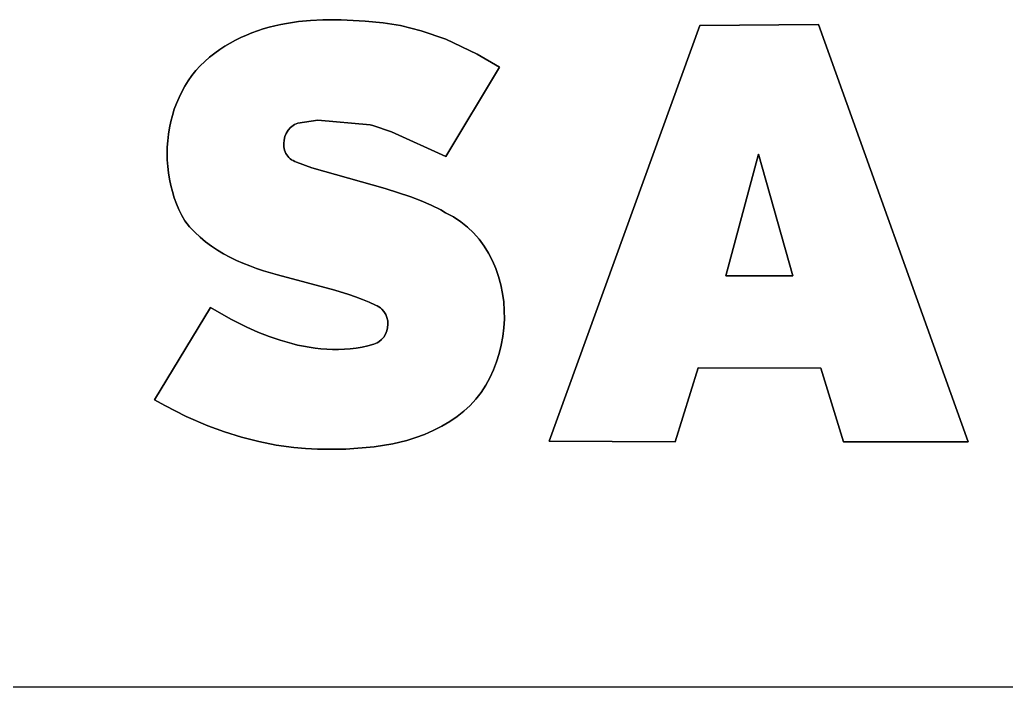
# Model space of a CAD drawing. Extents: x -357 to 364, y -246 to 254.
# Drawn here: x -113.3 to 28.3, y -246.4 to -150.6 of the extents above; entities that cross this region are included whole.
import ezdxf

# ---------------------------------------------------------------- set-up
doc = ezdxf.new("R2010")
doc.units = 0
doc.header["$MEASUREMENT"] = 0
doc.linetypes.add('CONTINUOUS_100', pattern=[0])
for name, color, linetype in [('COLOR_0260AAFF', 7, 'CONTINUOUS'), ('COLOR_BF9E56FF', 7, 'CONTINUOUS'), ('COLOR_DB053EFF', 7, 'CONTINUOUS'), ('COLOR_FFFFFFFF', 7, 'CONTINUOUS'), ('DAMIEL', 171, 'CONTINUOUS')]:
    doc.layers.add(name, color=color, linetype=linetype)

msp = doc.modelspace()

# ---------------------------------------------------------------- linework, layer by layer
at = {"layer": 'COLOR_0260AAFF', "linetype": 'CONTINUOUS_100'}
msp.add_line((363.728521, -246.445007), (-356.610462, -246.445007), dxfattribs=at)
at = {"layer": 'COLOR_BF9E56FF', "linetype": 'CONTINUOUS_100'}
msp.add_line((363.728521, -246.445007), (-356.610462, -246.445007), dxfattribs=at)
at = {"layer": 'COLOR_DB053EFF', "linetype": 'CONTINUOUS_100'}
for p, q in [((-77.510963, -151.702132), (-76.675758, -151.490783)), ((-77.510963, -151.702132), (-76.675758, -151.490783)), ((-76.675758, -151.490783), (-75.833177, -151.304706)), ((-76.675758, -151.490783), (-75.833177, -151.304706)), ((-75.833177, -151.304706), (-74.983985, -151.142925)), ((-75.833177, -151.304706), (-74.983985, -151.142925)), ((-74.983985, -151.142925), (-73.268836, -150.88835)), ((-74.983985, -151.142925), (-73.268836, -150.88835)), ((-73.268836, -150.88835), (-71.53644, -150.719254)), ((-73.268836, -150.88835), (-71.53644, -150.719254)), ((-71.53644, -150.719254), (-69.792928, -150.627837)), ((-71.53644, -150.719254), (-69.792928, -150.627837)), ((-69.792928, -150.627837), (-67.170227, -150.619287)), ((-69.792928, -150.627837), (-67.170227, -150.619287)), ((-67.170227, -150.619287), (-63.691596, -150.806934)), ((-67.170227, -150.619287), (-63.691596, -150.806934)), ((-63.691596, -150.806934), (-61.123172, -151.062818)), ((-63.691596, -150.806934), (-61.123172, -151.062818)), ((-61.123172, -151.062818), (-58.66349, -151.45103)), ((-61.123172, -151.062818), (-58.66349, -151.45103)), ((-58.66349, -151.45103), (-55.654498, -152.197338)), ((-58.66349, -151.45103), (-55.654498, -152.197338)), ((-37.288641, -211.098723), (-15.68764, -151.433936)), ((-37.288641, -211.098723), (-15.68764, -151.433936)), ((-15.68764, -151.433936), (1.356543, -151.30457)), ((-15.68764, -151.433936), (1.356543, -151.30457)), ((1.356543, -151.30457), (22.837752, -211.2212)), ((1.356543, -151.30457), (22.837752, -211.2212)), ((-81.54952, -153.172082), (-80.762692, -152.819747)), ((-81.54952, -153.172082), (-80.762692, -152.819747)), ((-80.762692, -152.819747), (-79.964655, -152.49756)), ((-80.762692, -152.819747), (-79.964655, -152.49756)), ((-79.964655, -152.49756), (-79.156178, -152.204545)), ((-79.964655, -152.49756), (-79.156178, -152.204545)), ((-79.156178, -152.204545), (-78.338025, -151.939727)), ((-79.156178, -152.204545), (-78.338025, -151.939727)), ((-78.338025, -151.939727), (-77.510963, -151.702132)), ((-78.338025, -151.939727), (-77.510963, -151.702132)), ((-55.654498, -152.197338), (-52.146578, -153.432486)), ((-55.654498, -152.197338), (-52.146578, -153.432486)), ((-83.835095, -154.41973), (-83.086488, -153.971099)), ((-83.835095, -154.41973), (-83.086488, -153.971099)), ((-83.086488, -153.971099), (-82.324374, -153.555541)), ((-83.086488, -153.971099), (-82.324374, -153.555541)), ((-82.324374, -153.555541), (-81.54952, -153.172082)), ((-82.324374, -153.555541), (-81.54952, -153.172082)), ((-52.146578, -153.432486), (-47.658201, -155.562574)), ((-52.146578, -153.432486), (-47.658201, -155.562574)), ((-86.031385, -155.990531), (-85.288726, -155.420117)), ((-86.031385, -155.990531), (-85.288726, -155.420117)), ((-85.288726, -155.420117), (-84.56943, -154.902411)), ((-85.288726, -155.420117), (-84.56943, -154.902411)), ((-84.56943, -154.902411), (-83.835095, -154.41973)), ((-84.56943, -154.902411), (-83.835095, -154.41973)), ((-47.658201, -155.562574), (-44.444826, -157.449111)), ((-47.658201, -155.562574), (-44.444826, -157.449111)), ((-87.387759, -157.247403), (-86.731041, -156.6004)), ((-87.387759, -157.247403), (-86.731041, -156.6004)), ((-86.731041, -156.6004), (-86.031385, -155.990531)), ((-86.731041, -156.6004), (-86.031385, -155.990531)), ((-88.572641, -158.643523), (-88.001604, -157.929218)), ((-88.572641, -158.643523), (-88.001604, -157.929218)), ((-88.001604, -157.929218), (-87.387759, -157.247403)), ((-88.001604, -157.929218), (-87.387759, -157.247403)), ((-44.444826, -157.449111), (-52.146952, -170.236206)), ((-44.444826, -157.449111), (-52.146952, -170.236206)), ((-89.586555, -160.160318), (-89.100936, -159.387997)), ((-89.586555, -160.160318), (-89.100936, -159.387997)), ((-89.100936, -159.387997), (-88.572641, -158.643523)), ((-89.100936, -159.387997), (-88.572641, -158.643523)), ((-90.430022, -161.779215), (-90.029561, -160.958164)), ((-90.430022, -161.779215), (-90.029561, -160.958164)), ((-90.029561, -160.958164), (-89.586555, -160.160318)), ((-90.029561, -160.958164), (-89.586555, -160.160318)), ((-91.103566, -163.481642), (-90.788002, -162.621148)), ((-91.103566, -163.481642), (-90.788002, -162.621148)), ((-90.788002, -162.621148), (-90.430022, -161.779215)), ((-90.788002, -162.621148), (-90.430022, -161.779215)), ((-91.37678, -164.358375), (-91.103566, -163.481642)), ((-91.37678, -164.358375), (-91.103566, -163.481642)), ((-91.796419, -166.151272), (-91.607709, -165.249025)), ((-91.796419, -166.151272), (-91.607709, -165.249025)), ((-91.607709, -165.249025), (-91.37678, -164.358375)), ((-91.607709, -165.249025), (-91.37678, -164.358375)), ((-73.619398, -165.545064), (-73.850505, -165.658186)), ((-73.619398, -165.545064), (-73.850505, -165.658186)), ((-73.373638, -165.45391), (-73.619398, -165.545064)), ((-73.373638, -165.45391), (-73.619398, -165.545064)), ((-70.528281, -165.037276), (-73.373638, -165.45391)), ((-70.528281, -165.037276), (-73.373638, -165.45391)), ((-62.99955, -165.692143), (-70.528281, -165.037276)), ((-62.99955, -165.692143), (-70.528281, -165.037276)), ((-92.047442, -167.981267), (-91.942975, -167.062793)), ((-92.047442, -167.981267), (-91.942975, -167.062793)), ((-91.942975, -167.062793), (-91.796419, -166.151272)), ((-91.942975, -167.062793), (-91.796419, -166.151272)), ((-75.034964, -166.927903), (-75.225881, -167.395261)), ((-75.034964, -166.927903), (-75.225881, -167.395261)), ((-74.776663, -166.496133), (-75.034964, -166.927903)), ((-74.776663, -166.496133), (-75.034964, -166.927903)), ((-74.453173, -166.113023), (-74.776663, -166.496133)), ((-74.453173, -166.113023), (-74.776663, -166.496133)), ((-74.066687, -165.791642), (-74.453173, -166.113023)), ((-74.066687, -165.791642), (-74.453173, -166.113023)), ((-73.850505, -165.658186), (-74.066687, -165.791642)), ((-73.850505, -165.658186), (-74.066687, -165.791642)), ((-62.600492, -165.786731), (-62.99955, -165.692143)), ((-62.600492, -165.786731), (-62.99955, -165.692143)), ((-59.917188, -166.720295), (-62.600492, -165.786731)), ((-59.917188, -166.720295), (-62.600492, -165.786731)), ((-52.146952, -170.236206), (-59.917188, -166.720295)), ((-52.146952, -170.236206), (-59.917188, -166.720295)), ((-92.109886, -168.904372), (-92.047442, -167.981267)), ((-92.109886, -168.904372), (-92.047442, -167.981267)), ((-75.347222, -167.885136), (-75.396792, -168.384457)), ((-75.347222, -167.885136), (-75.396792, -168.384457)), ((-75.396792, -168.384457), (-75.372398, -168.880151)), ((-75.396792, -168.384457), (-75.372398, -168.880151)), ((-75.225881, -167.395261), (-75.347222, -167.885136)), ((-75.225881, -167.395261), (-75.347222, -167.885136)), ((-92.130371, -169.829787), (-92.109886, -168.904372)), ((-92.130371, -169.829787), (-92.109886, -168.904372)), ((-92.108964, -170.75519), (-92.130371, -169.829787)), ((-92.108964, -170.75519), (-92.130371, -169.829787)), ((-75.372398, -168.880151), (-75.271846, -169.35915)), ((-75.372398, -168.880151), (-75.271846, -169.35915)), ((-75.271846, -169.35915), (-75.092943, -169.80838)), ((-75.271846, -169.35915), (-75.092943, -169.80838)), ((-75.092943, -169.80838), (-74.973425, -170.017747)), ((-75.092943, -169.80838), (-74.973425, -170.017747)), ((-92.045729, -171.678259), (-92.108964, -170.75519)), ((-92.045729, -171.678259), (-92.108964, -170.75519)), ((-74.973425, -170.017747), (-74.833495, -170.214771)), ((-74.973425, -170.017747), (-74.833495, -170.214771)), ((-74.833495, -170.214771), (-74.672882, -170.397817)), ((-74.833495, -170.214771), (-74.672882, -170.397817)), ((-74.672882, -170.397817), (-74.491309, -170.565251)), ((-74.672882, -170.397817), (-74.491309, -170.565251)), ((-74.491309, -170.565251), (-74.288504, -170.71544)), ((-74.491309, -170.565251), (-74.288504, -170.71544)), ((-74.288504, -170.71544), (-74.064191, -170.84675)), ((-74.288504, -170.71544), (-74.064191, -170.84675)), ((-74.064191, -170.84675), (-73.818097, -170.957547)), ((-74.064191, -170.84675), (-73.818097, -170.957547)), ((-73.818097, -170.957547), (-73.549948, -171.046196)), ((-73.818097, -170.957547), (-73.549948, -171.046196)), ((-73.549948, -171.046196), (-71.36956, -171.879707)), ((-73.549948, -171.046196), (-71.36956, -171.879707)), ((-7.242428, -169.940098), (-11.971895, -187.382847)), ((-7.242428, -169.940098), (-11.971895, -187.382847)), ((-2.332434, -187.369191), (-7.242428, -169.940098)), ((-2.332434, -187.369191), (-7.242428, -169.940098)), ((-91.940732, -172.596673), (-92.045729, -171.678259)), ((-91.940732, -172.596673), (-92.045729, -171.678259)), ((-91.794039, -173.50811), (-91.940732, -172.596673)), ((-91.794039, -173.50811), (-91.940732, -172.596673)), ((-71.36956, -171.879707), (-60.853983, -174.857771)), ((-71.36956, -171.879707), (-60.853983, -174.857771)), ((-91.605714, -174.410249), (-91.794039, -173.50811)), ((-91.605714, -174.410249), (-91.794039, -173.50811)), ((-91.375823, -175.300768), (-91.605714, -174.410249)), ((-91.375823, -175.300768), (-91.605714, -174.410249)), ((-91.104432, -176.177346), (-91.375823, -175.300768)), ((-91.104432, -176.177346), (-91.375823, -175.300768)), ((-60.853983, -174.857771), (-57.140997, -176.04267)), ((-60.853983, -174.857771), (-57.140997, -176.04267)), ((-90.791605, -177.03766), (-91.104432, -176.177346)), ((-90.791605, -177.03766), (-91.104432, -176.177346)), ((-57.140997, -176.04267), (-55.687182, -176.602758)), ((-57.140997, -176.04267), (-55.687182, -176.602758)), ((-55.687182, -176.602758), (-54.257445, -177.228778)), ((-55.687182, -176.602758), (-54.257445, -177.228778)), ((-90.437408, -177.87939), (-90.791605, -177.03766)), ((-90.437408, -177.87939), (-90.791605, -177.03766)), ((-90.041906, -178.700213), (-90.437408, -177.87939)), ((-90.041906, -178.700213), (-90.437408, -177.87939)), ((-54.257445, -177.228778), (-52.855888, -177.931874)), ((-54.257445, -177.228778), (-52.855888, -177.931874)), ((-52.855888, -177.931874), (-52.166956, -178.315807)), ((-52.855888, -177.931874), (-52.166956, -178.315807)), ((-52.166956, -178.315807), (-51.039683, -178.920935)), ((-52.166956, -178.315807), (-51.039683, -178.920935)), ((-89.605166, -179.497808), (-90.041906, -178.700213)), ((-89.605166, -179.497808), (-90.041906, -178.700213)), ((-88.907805, -180.344069), (-89.605166, -179.497808)), ((-88.907805, -180.344069), (-89.605166, -179.497808)), ((-51.039683, -178.920935), (-49.99478, -179.612097)), ((-51.039683, -178.920935), (-49.99478, -179.612097)), ((-49.99478, -179.612097), (-49.031872, -180.38313)), ((-49.99478, -179.612097), (-49.031872, -180.38313)), ((-88.174406, -181.128218), (-88.907805, -180.344069)), ((-88.174406, -181.128218), (-88.907805, -180.344069)), ((-87.407014, -181.853749), (-88.174406, -181.128218)), ((-87.407014, -181.853749), (-88.174406, -181.128218)), ((-49.031872, -180.38313), (-48.150582, -181.22787)), ((-49.031872, -180.38313), (-48.150582, -181.22787)), ((-86.607676, -182.524156), (-87.407014, -181.853749)), ((-86.607676, -182.524156), (-87.407014, -181.853749)), ((-85.778441, -183.142931), (-86.607676, -182.524156)), ((-85.778441, -183.142931), (-86.607676, -182.524156)), ((-48.150582, -181.22787), (-47.350536, -182.140153)), ((-48.150582, -181.22787), (-47.350536, -182.140153)), ((-47.350536, -182.140153), (-46.631358, -183.113816)), ((-47.350536, -182.140153), (-46.631358, -183.113816)), ((-84.921356, -183.713569), (-85.778441, -183.142931)), ((-84.921356, -183.713569), (-85.778441, -183.142931)), ((-84.038468, -184.239564), (-84.921356, -183.713569)), ((-84.038468, -184.239564), (-84.921356, -183.713569)), ((-46.631358, -183.113816), (-45.992673, -184.142695)), ((-46.631358, -183.113816), (-45.992673, -184.142695)), ((-83.131825, -184.724407), (-84.038468, -184.239564)), ((-83.131825, -184.724407), (-84.038468, -184.239564)), ((-82.203473, -185.171594), (-83.131825, -184.724407)), ((-82.203473, -185.171594), (-83.131825, -184.724407)), ((-81.255461, -185.584618), (-82.203473, -185.171594)), ((-81.255461, -185.584618), (-82.203473, -185.171594)), ((-45.992673, -184.142695), (-45.434105, -185.220626)), ((-45.992673, -184.142695), (-45.434105, -185.220626)), ((-45.434105, -185.220626), (-44.955278, -186.341446)), ((-45.434105, -185.220626), (-44.955278, -186.341446)), ((-80.289835, -185.966972), (-81.255461, -185.584618)), ((-80.289835, -185.966972), (-81.255461, -185.584618)), ((-79.308644, -186.32215), (-80.289835, -185.966972)), ((-79.308644, -186.32215), (-80.289835, -185.966972)), ((-78.313934, -186.653646), (-79.308644, -186.32215)), ((-78.313934, -186.653646), (-79.308644, -186.32215)), ((-76.292148, -187.259564), (-78.313934, -186.653646)), ((-76.292148, -187.259564), (-78.313934, -186.653646)), ((-44.955278, -186.341446), (-44.555818, -187.49899)), ((-44.955278, -186.341446), (-44.555818, -187.49899)), ((-68.073741, -189.434649), (-76.292148, -187.259564)), ((-68.073741, -189.434649), (-76.292148, -187.259564)), ((-44.555818, -187.49899), (-44.235348, -188.687095)), ((-44.555818, -187.49899), (-44.235348, -188.687095)), ((-11.971895, -187.382847), (-2.332434, -187.369191)), ((-11.971895, -187.382847), (-2.332434, -187.369191)), ((-66.068219, -190.056016), (-68.073741, -189.434649)), ((-66.068219, -190.056016), (-68.073741, -189.434649)), ((-44.235348, -188.687095), (-43.993495, -189.899598)), ((-44.235348, -188.687095), (-43.993495, -189.899598)), ((-65.084081, -190.397553), (-66.068219, -190.056016)), ((-65.084081, -190.397553), (-66.068219, -190.056016)), ((-64.115087, -190.764318), (-65.084081, -190.397553)), ((-64.115087, -190.764318), (-65.084081, -190.397553)), ((-63.163287, -191.159804), (-64.115087, -190.764318)), ((-63.163287, -191.159804), (-64.115087, -190.764318)), ((-43.993495, -189.899598), (-43.82988, -191.130335)), ((-43.993495, -189.899598), (-43.82988, -191.130335)), ((-43.82988, -191.130335), (-43.744131, -192.37314)), ((-43.82988, -191.130335), (-43.744131, -192.37314)), ((-93.924901, -205.172016), (-85.922948, -191.911123)), ((-93.924901, -205.172016), (-85.922948, -191.911123)), ((-85.922948, -191.911123), (-82.986843, -193.58982)), ((-85.922948, -191.911123), (-82.986843, -193.58982)), ((-62.230725, -191.587504), (-63.163287, -191.159804)), ((-62.230725, -191.587504), (-63.163287, -191.159804)), ((-61.978924, -191.700184), (-62.230725, -191.587504)), ((-61.978924, -191.700184), (-62.230725, -191.587504)), ((-61.74682, -191.831484), (-61.978924, -191.700184)), ((-61.74682, -191.831484), (-61.978924, -191.700184)), ((-61.534288, -191.979979), (-61.74682, -191.831484)), ((-61.534288, -191.979979), (-61.74682, -191.831484)), ((-61.341205, -192.144242), (-61.534288, -191.979979)), ((-61.341205, -192.144242), (-61.534288, -191.979979)), ((-61.012886, -192.514374), (-61.341205, -192.144242)), ((-61.012886, -192.514374), (-61.341205, -192.144242)), ((-60.760868, -192.930473), (-61.012886, -192.514374)), ((-60.760868, -192.930473), (-61.012886, -192.514374)), ((-43.744131, -192.37314), (-43.73587, -193.621853)), ((-43.744131, -192.37314), (-43.73587, -193.621853)), ((-82.986843, -193.58982), (-80.687018, -194.744593)), ((-82.986843, -193.58982), (-80.687018, -194.744593)), ((-60.584156, -193.381136), (-60.760868, -192.930473)), ((-60.584156, -193.381136), (-60.760868, -192.930473)), ((-60.481755, -193.854958), (-60.584156, -193.381136)), ((-60.481755, -193.854958), (-60.584156, -193.381136)), ((-60.45267, -194.340535), (-60.481755, -193.854958)), ((-60.45267, -194.340535), (-60.481755, -193.854958)), ((-43.73587, -193.621853), (-43.804723, -194.870307)), ((-43.73587, -193.621853), (-43.804723, -194.870307)), ((-80.687018, -194.744593), (-79.11408, -195.44631)), ((-80.687018, -194.744593), (-79.11408, -195.44631)), ((-60.795362, -195.753745), (-60.610469, -195.301333)), ((-60.795362, -195.753745), (-60.610469, -195.301333)), ((-60.610469, -195.301333), (-60.495906, -194.826462)), ((-60.610469, -195.301333), (-60.495906, -194.826462)), ((-60.495906, -194.826462), (-60.45267, -194.340535)), ((-60.495906, -194.826462), (-60.45267, -194.340535)), ((-43.804723, -194.870307), (-43.950314, -196.112341)), ((-43.804723, -194.870307), (-43.950314, -196.112341)), ((-79.11408, -195.44631), (-77.513612, -196.082017)), ((-79.11408, -195.44631), (-77.513612, -196.082017)), ((-77.513612, -196.082017), (-75.889252, -196.641852)), ((-77.513612, -196.082017), (-75.889252, -196.641852)), ((-75.889252, -196.641852), (-74.244641, -197.115957)), ((-75.889252, -196.641852), (-74.244641, -197.115957)), ((-61.76208, -196.862178), (-61.372163, -196.545572)), ((-61.76208, -196.862178), (-61.372163, -196.545572)), ((-61.372163, -196.545572), (-61.049592, -196.172293)), ((-61.372163, -196.545572), (-61.049592, -196.172293)), ((-61.049592, -196.172293), (-60.795362, -195.753745)), ((-61.049592, -196.172293), (-60.795362, -195.753745)), ((-43.950314, -196.112341), (-44.172268, -197.34179)), ((-43.950314, -196.112341), (-44.172268, -197.34179)), ((-74.244641, -197.115957), (-73.415878, -197.317778)), ((-74.244641, -197.115957), (-73.415878, -197.317778)), ((-73.415878, -197.317778), (-72.583418, -197.494468)), ((-73.415878, -197.317778), (-72.583418, -197.494468)), ((-72.583418, -197.494468), (-71.747714, -197.644795)), ((-72.583418, -197.494468), (-71.747714, -197.644795)), ((-71.747714, -197.644795), (-70.909222, -197.767526)), ((-71.747714, -197.644795), (-70.909222, -197.767526)), ((-70.909222, -197.767526), (-70.068398, -197.861428)), ((-70.909222, -197.767526), (-70.068398, -197.861428)), ((-70.068398, -197.861428), (-69.225695, -197.925269)), ((-70.068398, -197.861428), (-69.225695, -197.925269)), ((-69.225695, -197.925269), (-68.381569, -197.957816)), ((-69.225695, -197.925269), (-68.381569, -197.957816)), ((-68.381569, -197.957816), (-67.536474, -197.957836)), ((-68.381569, -197.957816), (-67.536474, -197.957836)), ((-67.536474, -197.957836), (-66.690867, -197.924097)), ((-67.536474, -197.957836), (-66.690867, -197.924097)), ((-66.690867, -197.924097), (-65.845201, -197.855367)), ((-66.690867, -197.924097), (-65.845201, -197.855367)), ((-65.845201, -197.855367), (-64.999932, -197.750412)), ((-65.845201, -197.855367), (-64.999932, -197.750412)), ((-64.999932, -197.750412), (-64.155515, -197.608)), ((-64.999932, -197.750412), (-64.155515, -197.608)), ((-64.155515, -197.608), (-63.312404, -197.426899)), ((-64.155515, -197.608), (-63.312404, -197.426899)), ((-63.312404, -197.426899), (-62.471054, -197.205875)), ((-63.312404, -197.426899), (-62.471054, -197.205875)), ((-62.471054, -197.205875), (-62.218349, -197.110705)), ((-62.471054, -197.205875), (-62.218349, -197.110705)), ((-62.218349, -197.110705), (-61.981982, -196.995664)), ((-62.218349, -197.110705), (-61.981982, -196.995664)), ((-61.981982, -196.995664), (-61.76208, -196.862178)), ((-61.981982, -196.995664), (-61.76208, -196.862178)), ((-44.172268, -197.34179), (-44.47021, -198.552489)), ((-44.172268, -197.34179), (-44.47021, -198.552489)), ((-44.47021, -198.552489), (-44.843763, -199.738277)), ((-44.47021, -198.552489), (-44.843763, -199.738277)), ((-45.292552, -200.892988), (-45.816202, -202.010459)), ((-45.292552, -200.892988), (-45.816202, -202.010459)), ((-44.843763, -199.738277), (-45.292552, -200.892988)), ((-44.843763, -199.738277), (-45.292552, -200.892988)), ((-15.90017, -200.593613), (-19.216465, -211.205771)), ((-15.90017, -200.593613), (-19.216465, -211.205771)), ((1.680494, -200.65695), (-15.90017, -200.593613)), ((1.680494, -200.65695), (-15.90017, -200.593613)), ((4.955268, -211.194713), (1.680494, -200.65695)), ((4.955268, -211.194713), (1.680494, -200.65695)), ((-45.816202, -202.010459), (-46.414338, -203.084527)), ((-45.816202, -202.010459), (-46.414338, -203.084527)), ((-46.414338, -203.084527), (-47.086585, -204.109028)), ((-46.414338, -203.084527), (-47.086585, -204.109028)), ((-92.446952, -206.011911), (-93.924901, -205.172016)), ((-92.446952, -206.011911), (-93.924901, -205.172016)), ((-47.832565, -205.077797), (-48.651905, -205.984672)), ((-47.832565, -205.077797), (-48.651905, -205.984672)), ((-47.086585, -204.109028), (-47.832565, -205.077797)), ((-47.086585, -204.109028), (-47.832565, -205.077797)), ((-89.415904, -207.557912), (-92.446952, -206.011911)), ((-89.415904, -207.557912), (-92.446952, -206.011911)), ((-48.651905, -205.984672), (-49.544228, -206.823488)), ((-48.651905, -205.984672), (-49.544228, -206.823488)), ((-86.294031, -208.912554), (-89.415904, -207.557912)), ((-86.294031, -208.912554), (-89.415904, -207.557912)), ((-50.50916, -207.588083), (-51.546324, -208.272291)), ((-50.50916, -207.588083), (-51.546324, -208.272291)), ((-49.544228, -206.823488), (-50.50916, -207.588083)), ((-49.544228, -206.823488), (-50.50916, -207.588083)), ((-83.899789, -209.793593), (-86.294031, -208.912554)), ((-83.899789, -209.793593), (-86.294031, -208.912554)), ((-52.725999, -208.974553), (-53.939296, -209.594459)), ((-52.725999, -208.974553), (-53.939296, -209.594459)), ((-51.546324, -208.272291), (-52.725999, -208.974553)), ((-51.546324, -208.272291), (-52.725999, -208.974553)), ((-81.465531, -210.551672), (-83.899789, -209.793593)), ((-81.465531, -210.551672), (-83.899789, -209.793593)), ((-78.996002, -211.180223), (-81.465531, -210.551672)), ((-78.996002, -211.180223), (-81.465531, -210.551672)), ((-56.453304, -210.605457), (-57.747285, -211.005677)), ((-56.453304, -210.605457), (-57.747285, -211.005677)), ((-55.182853, -210.136572), (-56.453304, -210.605457)), ((-55.182853, -210.136572), (-56.453304, -210.605457)), ((-53.939296, -209.594459), (-55.182853, -210.136572)), ((-53.939296, -209.594459), (-55.182853, -210.136572)), ((-76.495949, -211.672681), (-78.996002, -211.180223)), ((-76.495949, -211.672681), (-78.996002, -211.180223)), ((-73.970115, -212.022478), (-76.495949, -211.672681)), ((-73.970115, -212.022478), (-76.495949, -211.672681)), ((-72.274248, -212.173177), (-73.970115, -212.022478)), ((-72.274248, -212.173177), (-73.970115, -212.022478)), ((-70.570438, -212.255607), (-72.274248, -212.173177)), ((-70.570438, -212.255607), (-72.274248, -212.173177)), ((-66.499355, -212.248571), (-70.570438, -212.255607)), ((-66.499355, -212.248571), (-70.570438, -212.255607)), ((-62.412945, -211.931596), (-66.499355, -212.248571)), ((-62.412945, -211.931596), (-66.499355, -212.248571)), ((-59.725016, -211.487242), (-62.412945, -211.931596)), ((-59.725016, -211.487242), (-62.412945, -211.931596)), ((-57.747285, -211.005677), (-59.725016, -211.487242)), ((-57.747285, -211.005677), (-59.725016, -211.487242)), ((-19.216465, -211.205771), (-37.288641, -211.098723)), ((-19.216465, -211.205771), (-37.288641, -211.098723)), ((22.837752, -211.2212), (4.955268, -211.194713)), ((22.837752, -211.2212), (4.955268, -211.194713)), ((363.728521, -246.445007), (-356.610462, -246.445007))]:
    msp.add_line(p, q, dxfattribs=at)
at = {"layer": 'COLOR_FFFFFFFF', "linetype": 'CONTINUOUS_100'}
for p, q in [((-76.675758, -151.490783), (-77.510963, -151.702132)), ((-75.833177, -151.304706), (-76.675758, -151.490783)), ((-74.983985, -151.142925), (-75.833177, -151.304706)), ((-73.268836, -150.88835), (-74.983985, -151.142925)), ((-71.53644, -150.719254), (-73.268836, -150.88835)), ((-69.792928, -150.627837), (-71.53644, -150.719254)), ((-67.170227, -150.619287), (-69.792928, -150.627837)), ((-63.691596, -150.806934), (-67.170227, -150.619287)), ((-61.123172, -151.062818), (-63.691596, -150.806934)), ((-58.66349, -151.45103), (-61.123172, -151.062818)), ((-55.654498, -152.197338), (-58.66349, -151.45103)), ((-15.68764, -151.433936), (-37.288641, -211.098723)), ((1.356543, -151.30457), (-15.68764, -151.433936)), ((22.837752, -211.2212), (1.356543, -151.30457)), ((-80.762692, -152.819747), (-81.54952, -153.172082)), ((-79.964655, -152.49756), (-80.762692, -152.819747)), ((-79.156178, -152.204545), (-79.964655, -152.49756)), ((-78.338025, -151.939727), (-79.156178, -152.204545)), ((-77.510963, -151.702132), (-78.338025, -151.939727)), ((-52.146578, -153.432486), (-55.654498, -152.197338)), ((-83.086488, -153.971099), (-83.835095, -154.41973)), ((-82.324374, -153.555541), (-83.086488, -153.971099)), ((-81.54952, -153.172082), (-82.324374, -153.555541)), ((-47.658201, -155.562574), (-52.146578, -153.432486)), ((-85.288726, -155.420117), (-86.031385, -155.990531)), ((-84.56943, -154.902411), (-85.288726, -155.420117)), ((-83.835095, -154.41973), (-84.56943, -154.902411)), ((-44.444826, -157.449111), (-47.658201, -155.562574)), ((-86.731041, -156.6004), (-87.387759, -157.247403)), ((-86.031385, -155.990531), (-86.731041, -156.6004)), ((-88.001604, -157.929218), (-88.572641, -158.643523)), ((-87.387759, -157.247403), (-88.001604, -157.929218)), ((-52.146952, -170.236206), (-44.444826, -157.449111)), ((-89.100936, -159.387997), (-89.586555, -160.160318)), ((-88.572641, -158.643523), (-89.100936, -159.387997)), ((-90.029561, -160.958164), (-90.430022, -161.779215)), ((-89.586555, -160.160318), (-90.029561, -160.958164)), ((-90.788002, -162.621148), (-91.103566, -163.481642)), ((-90.430022, -161.779215), (-90.788002, -162.621148)), ((-91.103566, -163.481642), (-91.37678, -164.358375)), ((-91.607709, -165.249025), (-91.796419, -166.151272)), ((-91.37678, -164.358375), (-91.607709, -165.249025)), ((-73.850505, -165.658186), (-73.619398, -165.545064)), ((-73.619398, -165.545064), (-73.373638, -165.45391)), ((-73.373638, -165.45391), (-70.528281, -165.037276)), ((-70.528281, -165.037276), (-62.99955, -165.692143)), ((-91.942975, -167.062793), (-92.047442, -167.981267)), ((-91.796419, -166.151272), (-91.942975, -167.062793)), ((-75.225881, -167.395261), (-75.034964, -166.927903)), ((-75.034964, -166.927903), (-74.776663, -166.496133)), ((-74.776663, -166.496133), (-74.453173, -166.113023)), ((-74.453173, -166.113023), (-74.066687, -165.791642)), ((-74.066687, -165.791642), (-73.850505, -165.658186)), ((-62.99955, -165.692143), (-62.600492, -165.786731)), ((-62.600492, -165.786731), (-59.917188, -166.720295)), ((-59.917188, -166.720295), (-52.146952, -170.236206)), ((-92.047442, -167.981267), (-92.109886, -168.904372)), ((-75.396792, -168.384457), (-75.347222, -167.885136)), ((-75.372398, -168.880151), (-75.396792, -168.384457)), ((-75.347222, -167.885136), (-75.225881, -167.395261)), ((-92.109886, -168.904372), (-92.130371, -169.829787)), ((-92.130371, -169.829787), (-92.108964, -170.75519)), ((-75.271846, -169.35915), (-75.372398, -168.880151)), ((-75.092943, -169.80838), (-75.271846, -169.35915)), ((-74.973425, -170.017747), (-75.092943, -169.80838)), ((-92.108964, -170.75519), (-92.045729, -171.678259)), ((-74.833495, -170.214771), (-74.973425, -170.017747)), ((-74.672882, -170.397817), (-74.833495, -170.214771)), ((-74.491309, -170.565251), (-74.672882, -170.397817)), ((-74.288504, -170.71544), (-74.491309, -170.565251)), ((-74.064191, -170.84675), (-74.288504, -170.71544)), ((-73.818097, -170.957547), (-74.064191, -170.84675)), ((-73.549948, -171.046196), (-73.818097, -170.957547)), ((-71.36956, -171.879707), (-73.549948, -171.046196)), ((-11.971895, -187.382847), (-7.242428, -169.940098)), ((-7.242428, -169.940098), (-2.332434, -187.369191)), ((-92.045729, -171.678259), (-91.940732, -172.596673)), ((-91.940732, -172.596673), (-91.794039, -173.50811)), ((-60.853983, -174.857771), (-71.36956, -171.879707)), ((-91.794039, -173.50811), (-91.605714, -174.410249)), ((-91.605714, -174.410249), (-91.375823, -175.300768)), ((-91.375823, -175.300768), (-91.104432, -176.177346)), ((-57.140997, -176.04267), (-60.853983, -174.857771)), ((-91.104432, -176.177346), (-90.791605, -177.03766)), ((-55.687182, -176.602758), (-57.140997, -176.04267)), ((-54.257445, -177.228778), (-55.687182, -176.602758)), ((-90.791605, -177.03766), (-90.437408, -177.87939)), ((-90.437408, -177.87939), (-90.041906, -178.700213)), ((-52.855888, -177.931874), (-54.257445, -177.228778)), ((-52.166956, -178.315807), (-52.855888, -177.931874)), ((-51.039683, -178.920935), (-52.166956, -178.315807)), ((-90.041906, -178.700213), (-89.605166, -179.497808)), ((-89.605166, -179.497808), (-88.907805, -180.344069)), ((-49.99478, -179.612097), (-51.039683, -178.920935)), ((-49.031872, -180.38313), (-49.99478, -179.612097)), ((-88.907805, -180.344069), (-88.174406, -181.128218)), ((-88.174406, -181.128218), (-87.407014, -181.853749)), ((-48.150582, -181.22787), (-49.031872, -180.38313)), ((-87.407014, -181.853749), (-86.607676, -182.524156)), ((-86.607676, -182.524156), (-85.778441, -183.142931)), ((-47.350536, -182.140153), (-48.150582, -181.22787)), ((-46.631358, -183.113816), (-47.350536, -182.140153)), ((-85.778441, -183.142931), (-84.921356, -183.713569)), ((-84.921356, -183.713569), (-84.038468, -184.239564)), ((-45.992673, -184.142695), (-46.631358, -183.113816)), ((-84.038468, -184.239564), (-83.131825, -184.724407)), ((-83.131825, -184.724407), (-82.203473, -185.171594)), ((-82.203473, -185.171594), (-81.255461, -185.584618)), ((-45.434105, -185.220626), (-45.992673, -184.142695)), ((-44.955278, -186.341446), (-45.434105, -185.220626)), ((-81.255461, -185.584618), (-80.289835, -185.966972)), ((-80.289835, -185.966972), (-79.308644, -186.32215)), ((-79.308644, -186.32215), (-78.313934, -186.653646)), ((-78.313934, -186.653646), (-76.292148, -187.259564)), ((-44.555818, -187.49899), (-44.955278, -186.341446)), ((-76.292148, -187.259564), (-68.073741, -189.434649)), ((-44.235348, -188.687095), (-44.555818, -187.49899)), ((-2.332434, -187.369191), (-11.971895, -187.382847)), ((-68.073741, -189.434649), (-66.068219, -190.056016)), ((-43.993495, -189.899598), (-44.235348, -188.687095)), ((-66.068219, -190.056016), (-65.084081, -190.397553)), ((-65.084081, -190.397553), (-64.115087, -190.764318)), ((-64.115087, -190.764318), (-63.163287, -191.159804)), ((-43.82988, -191.130335), (-43.993495, -189.899598)), ((-43.744131, -192.37314), (-43.82988, -191.130335)), ((-85.922948, -191.911123), (-93.924901, -205.172016)), ((-82.986843, -193.58982), (-85.922948, -191.911123)), ((-63.163287, -191.159804), (-62.230725, -191.587504)), ((-62.230725, -191.587504), (-61.978924, -191.700184)), ((-61.978924, -191.700184), (-61.74682, -191.831484)), ((-61.74682, -191.831484), (-61.534288, -191.979979)), ((-61.534288, -191.979979), (-61.341205, -192.144242)), ((-61.341205, -192.144242), (-61.012886, -192.514374)), ((-61.012886, -192.514374), (-60.760868, -192.930473)), ((-43.73587, -193.621853), (-43.744131, -192.37314)), ((-80.687018, -194.744593), (-82.986843, -193.58982)), ((-60.760868, -192.930473), (-60.584156, -193.381136)), ((-60.584156, -193.381136), (-60.481755, -193.854958)), ((-60.481755, -193.854958), (-60.45267, -194.340535)), ((-43.804723, -194.870307), (-43.73587, -193.621853)), ((-79.11408, -195.44631), (-80.687018, -194.744593)), ((-60.610469, -195.301333), (-60.795362, -195.753745)), ((-60.495906, -194.826462), (-60.610469, -195.301333)), ((-60.45267, -194.340535), (-60.495906, -194.826462)), ((-43.950314, -196.112341), (-43.804723, -194.870307)), ((-77.513612, -196.082017), (-79.11408, -195.44631)), ((-75.889252, -196.641852), (-77.513612, -196.082017)), ((-74.244641, -197.115957), (-75.889252, -196.641852)), ((-61.372163, -196.545572), (-61.76208, -196.862178)), ((-61.049592, -196.172293), (-61.372163, -196.545572)), ((-60.795362, -195.753745), (-61.049592, -196.172293)), ((-44.172268, -197.34179), (-43.950314, -196.112341)), ((-73.415878, -197.317778), (-74.244641, -197.115957)), ((-72.583418, -197.494468), (-73.415878, -197.317778)), ((-71.747714, -197.644795), (-72.583418, -197.494468)), ((-70.909222, -197.767526), (-71.747714, -197.644795)), ((-70.068398, -197.861428), (-70.909222, -197.767526)), ((-69.225695, -197.925269), (-70.068398, -197.861428)), ((-68.381569, -197.957816), (-69.225695, -197.925269)), ((-67.536474, -197.957836), (-68.381569, -197.957816)), ((-66.690867, -197.924097), (-67.536474, -197.957836)), ((-65.845201, -197.855367), (-66.690867, -197.924097)), ((-64.999932, -197.750412), (-65.845201, -197.855367)), ((-64.155515, -197.608), (-64.999932, -197.750412)), ((-63.312404, -197.426899), (-64.155515, -197.608)), ((-62.471054, -197.205875), (-63.312404, -197.426899)), ((-62.218349, -197.110705), (-62.471054, -197.205875)), ((-61.981982, -196.995664), (-62.218349, -197.110705)), ((-61.76208, -196.862178), (-61.981982, -196.995664)), ((-44.47021, -198.552489), (-44.172268, -197.34179)), ((-44.843763, -199.738277), (-44.47021, -198.552489)), ((-45.816202, -202.010459), (-45.292552, -200.892988)), ((-45.292552, -200.892988), (-44.843763, -199.738277)), ((-19.216465, -211.205771), (-15.90017, -200.593613)), ((-15.90017, -200.593613), (1.680494, -200.65695)), ((1.680494, -200.65695), (4.955268, -211.194713)), ((-46.414338, -203.084527), (-45.816202, -202.010459)), ((-47.086585, -204.109028), (-46.414338, -203.084527)), ((-93.924901, -205.172016), (-92.446952, -206.011911)), ((-48.651905, -205.984672), (-47.832565, -205.077797)), ((-47.832565, -205.077797), (-47.086585, -204.109028)), ((-92.446952, -206.011911), (-89.415904, -207.557912)), ((-49.544228, -206.823488), (-48.651905, -205.984672)), ((-89.415904, -207.557912), (-86.294031, -208.912554)), ((-51.546324, -208.272291), (-50.50916, -207.588083)), ((-50.50916, -207.588083), (-49.544228, -206.823488)), ((-86.294031, -208.912554), (-83.899789, -209.793593)), ((-53.939296, -209.594459), (-52.725999, -208.974553)), ((-52.725999, -208.974553), (-51.546324, -208.272291)), ((-83.899789, -209.793593), (-81.465531, -210.551672)), ((-81.465531, -210.551672), (-78.996002, -211.180223)), ((-57.747285, -211.005677), (-56.453304, -210.605457)), ((-56.453304, -210.605457), (-55.182853, -210.136572)), ((-55.182853, -210.136572), (-53.939296, -209.594459)), ((-78.996002, -211.180223), (-76.495949, -211.672681)), ((-76.495949, -211.672681), (-73.970115, -212.022478)), ((-73.970115, -212.022478), (-72.274248, -212.173177)), ((-72.274248, -212.173177), (-70.570438, -212.255607)), ((-70.570438, -212.255607), (-66.499355, -212.248571)), ((-66.499355, -212.248571), (-62.412945, -211.931596)), ((-62.412945, -211.931596), (-59.725016, -211.487242)), ((-59.725016, -211.487242), (-57.747285, -211.005677)), ((-37.288641, -211.098723), (-19.216465, -211.205771)), ((4.955268, -211.194713), (22.837752, -211.2212)), ((363.728521, -246.445007), (-356.610462, -246.445007))]:
    msp.add_line(p, q, dxfattribs=at)
at = {"layer": 'DAMIEL', "linetype": 'CONTINUOUS_100'}
for p, q in [((-77.510963, -151.702132), (-76.675758, -151.490783)), ((-77.510963, -151.702132), (-76.675758, -151.490783)), ((-76.675758, -151.490783), (-75.833177, -151.304706)), ((-76.675758, -151.490783), (-75.833177, -151.304706)), ((-75.833177, -151.304706), (-74.983985, -151.142925)), ((-75.833177, -151.304706), (-74.983985, -151.142925)), ((-74.983985, -151.142925), (-73.268836, -150.88835)), ((-74.983985, -151.142925), (-73.268836, -150.88835)), ((-73.268836, -150.88835), (-71.53644, -150.719254)), ((-73.268836, -150.88835), (-71.53644, -150.719254)), ((-71.53644, -150.719254), (-69.792928, -150.627837)), ((-71.53644, -150.719254), (-69.792928, -150.627837)), ((-69.792928, -150.627837), (-67.170227, -150.619287)), ((-69.792928, -150.627837), (-67.170227, -150.619287)), ((-67.170227, -150.619287), (-63.691596, -150.806934)), ((-67.170227, -150.619287), (-63.691596, -150.806934)), ((-63.691596, -150.806934), (-61.123172, -151.062818)), ((-63.691596, -150.806934), (-61.123172, -151.062818)), ((-61.123172, -151.062818), (-58.66349, -151.45103)), ((-61.123172, -151.062818), (-58.66349, -151.45103)), ((-58.66349, -151.45103), (-55.654498, -152.197338)), ((-58.66349, -151.45103), (-55.654498, -152.197338)), ((-37.288641, -211.098723), (-15.68764, -151.433936)), ((-37.288641, -211.098723), (-15.68764, -151.433936)), ((-15.68764, -151.433936), (1.356543, -151.30457)), ((-15.68764, -151.433936), (1.356543, -151.30457)), ((1.356543, -151.30457), (22.837752, -211.2212)), ((1.356543, -151.30457), (22.837752, -211.2212)), ((-81.54952, -153.172082), (-80.762692, -152.819747)), ((-81.54952, -153.172082), (-80.762692, -152.819747)), ((-80.762692, -152.819747), (-79.964655, -152.49756)), ((-80.762692, -152.819747), (-79.964655, -152.49756)), ((-79.964655, -152.49756), (-79.156178, -152.204545)), ((-79.964655, -152.49756), (-79.156178, -152.204545)), ((-79.156178, -152.204545), (-78.338025, -151.939727)), ((-79.156178, -152.204545), (-78.338025, -151.939727)), ((-78.338025, -151.939727), (-77.510963, -151.702132)), ((-78.338025, -151.939727), (-77.510963, -151.702132)), ((-55.654498, -152.197338), (-52.146578, -153.432486)), ((-55.654498, -152.197338), (-52.146578, -153.432486)), ((-83.835095, -154.41973), (-83.086488, -153.971099)), ((-83.835095, -154.41973), (-83.086488, -153.971099)), ((-83.086488, -153.971099), (-82.324374, -153.555541)), ((-83.086488, -153.971099), (-82.324374, -153.555541)), ((-82.324374, -153.555541), (-81.54952, -153.172082)), ((-82.324374, -153.555541), (-81.54952, -153.172082)), ((-52.146578, -153.432486), (-47.658201, -155.562574)), ((-52.146578, -153.432486), (-47.658201, -155.562574)), ((-86.031385, -155.990531), (-85.288726, -155.420117)), ((-86.031385, -155.990531), (-85.288726, -155.420117)), ((-85.288726, -155.420117), (-84.56943, -154.902411)), ((-85.288726, -155.420117), (-84.56943, -154.902411)), ((-84.56943, -154.902411), (-83.835095, -154.41973)), ((-84.56943, -154.902411), (-83.835095, -154.41973)), ((-47.658201, -155.562574), (-44.444826, -157.449111)), ((-47.658201, -155.562574), (-44.444826, -157.449111)), ((-87.387759, -157.247403), (-86.731041, -156.6004)), ((-87.387759, -157.247403), (-86.731041, -156.6004)), ((-86.731041, -156.6004), (-86.031385, -155.990531)), ((-86.731041, -156.6004), (-86.031385, -155.990531)), ((-88.572641, -158.643523), (-88.001604, -157.929218)), ((-88.572641, -158.643523), (-88.001604, -157.929218)), ((-88.001604, -157.929218), (-87.387759, -157.247403)), ((-88.001604, -157.929218), (-87.387759, -157.247403)), ((-44.444826, -157.449111), (-52.146952, -170.236206)), ((-44.444826, -157.449111), (-52.146952, -170.236206)), ((-89.586555, -160.160318), (-89.100936, -159.387997)), ((-89.586555, -160.160318), (-89.100936, -159.387997)), ((-89.100936, -159.387997), (-88.572641, -158.643523)), ((-89.100936, -159.387997), (-88.572641, -158.643523)), ((-90.430022, -161.779215), (-90.029561, -160.958164)), ((-90.430022, -161.779215), (-90.029561, -160.958164)), ((-90.029561, -160.958164), (-89.586555, -160.160318)), ((-90.029561, -160.958164), (-89.586555, -160.160318)), ((-91.103566, -163.481642), (-90.788002, -162.621148)), ((-91.103566, -163.481642), (-90.788002, -162.621148)), ((-90.788002, -162.621148), (-90.430022, -161.779215)), ((-90.788002, -162.621148), (-90.430022, -161.779215)), ((-91.37678, -164.358375), (-91.103566, -163.481642)), ((-91.37678, -164.358375), (-91.103566, -163.481642)), ((-91.796419, -166.151272), (-91.607709, -165.249025)), ((-91.796419, -166.151272), (-91.607709, -165.249025)), ((-91.607709, -165.249025), (-91.37678, -164.358375)), ((-91.607709, -165.249025), (-91.37678, -164.358375)), ((-73.619398, -165.545064), (-73.850505, -165.658186)), ((-73.619398, -165.545064), (-73.850505, -165.658186)), ((-73.373638, -165.45391), (-73.619398, -165.545064)), ((-73.373638, -165.45391), (-73.619398, -165.545064)), ((-70.528281, -165.037276), (-73.373638, -165.45391)), ((-70.528281, -165.037276), (-73.373638, -165.45391)), ((-62.99955, -165.692143), (-70.528281, -165.037276)), ((-62.99955, -165.692143), (-70.528281, -165.037276)), ((-92.047442, -167.981267), (-91.942975, -167.062793)), ((-92.047442, -167.981267), (-91.942975, -167.062793)), ((-91.942975, -167.062793), (-91.796419, -166.151272)), ((-91.942975, -167.062793), (-91.796419, -166.151272)), ((-75.034964, -166.927903), (-75.225881, -167.395261)), ((-75.034964, -166.927903), (-75.225881, -167.395261)), ((-74.776663, -166.496133), (-75.034964, -166.927903)), ((-74.776663, -166.496133), (-75.034964, -166.927903)), ((-74.453173, -166.113023), (-74.776663, -166.496133)), ((-74.453173, -166.113023), (-74.776663, -166.496133)), ((-74.066687, -165.791642), (-74.453173, -166.113023)), ((-74.066687, -165.791642), (-74.453173, -166.113023)), ((-73.850505, -165.658186), (-74.066687, -165.791642)), ((-73.850505, -165.658186), (-74.066687, -165.791642)), ((-62.600492, -165.786731), (-62.99955, -165.692143)), ((-62.600492, -165.786731), (-62.99955, -165.692143)), ((-59.917188, -166.720295), (-62.600492, -165.786731)), ((-59.917188, -166.720295), (-62.600492, -165.786731)), ((-52.146952, -170.236206), (-59.917188, -166.720295)), ((-52.146952, -170.236206), (-59.917188, -166.720295)), ((-92.109886, -168.904372), (-92.047442, -167.981267)), ((-92.109886, -168.904372), (-92.047442, -167.981267)), ((-75.347222, -167.885136), (-75.396792, -168.384457)), ((-75.347222, -167.885136), (-75.396792, -168.384457)), ((-75.396792, -168.384457), (-75.372398, -168.880151)), ((-75.396792, -168.384457), (-75.372398, -168.880151)), ((-75.225881, -167.395261), (-75.347222, -167.885136)), ((-75.225881, -167.395261), (-75.347222, -167.885136)), ((-92.130371, -169.829787), (-92.109886, -168.904372)), ((-92.130371, -169.829787), (-92.109886, -168.904372)), ((-92.108964, -170.75519), (-92.130371, -169.829787)), ((-92.108964, -170.75519), (-92.130371, -169.829787)), ((-75.372398, -168.880151), (-75.271846, -169.35915)), ((-75.372398, -168.880151), (-75.271846, -169.35915)), ((-75.271846, -169.35915), (-75.092943, -169.80838)), ((-75.271846, -169.35915), (-75.092943, -169.80838)), ((-75.092943, -169.80838), (-74.973425, -170.017747)), ((-75.092943, -169.80838), (-74.973425, -170.017747)), ((-92.045729, -171.678259), (-92.108964, -170.75519)), ((-92.045729, -171.678259), (-92.108964, -170.75519)), ((-74.973425, -170.017747), (-74.833495, -170.214771)), ((-74.973425, -170.017747), (-74.833495, -170.214771)), ((-74.833495, -170.214771), (-74.672882, -170.397817)), ((-74.833495, -170.214771), (-74.672882, -170.397817)), ((-74.672882, -170.397817), (-74.491309, -170.565251)), ((-74.672882, -170.397817), (-74.491309, -170.565251)), ((-74.491309, -170.565251), (-74.288504, -170.71544)), ((-74.491309, -170.565251), (-74.288504, -170.71544)), ((-74.288504, -170.71544), (-74.064191, -170.84675)), ((-74.288504, -170.71544), (-74.064191, -170.84675)), ((-74.064191, -170.84675), (-73.818097, -170.957547)), ((-74.064191, -170.84675), (-73.818097, -170.957547)), ((-73.818097, -170.957547), (-73.549948, -171.046196)), ((-73.818097, -170.957547), (-73.549948, -171.046196)), ((-73.549948, -171.046196), (-71.36956, -171.879707)), ((-73.549948, -171.046196), (-71.36956, -171.879707)), ((-7.242428, -169.940098), (-11.971895, -187.382847)), ((-7.242428, -169.940098), (-11.971895, -187.382847)), ((-2.332434, -187.369191), (-7.242428, -169.940098)), ((-2.332434, -187.369191), (-7.242428, -169.940098)), ((-91.940732, -172.596673), (-92.045729, -171.678259)), ((-91.940732, -172.596673), (-92.045729, -171.678259)), ((-91.794039, -173.50811), (-91.940732, -172.596673)), ((-91.794039, -173.50811), (-91.940732, -172.596673)), ((-71.36956, -171.879707), (-60.853983, -174.857771)), ((-71.36956, -171.879707), (-60.853983, -174.857771)), ((-91.605714, -174.410249), (-91.794039, -173.50811)), ((-91.605714, -174.410249), (-91.794039, -173.50811)), ((-91.375823, -175.300768), (-91.605714, -174.410249)), ((-91.375823, -175.300768), (-91.605714, -174.410249)), ((-91.104432, -176.177346), (-91.375823, -175.300768)), ((-91.104432, -176.177346), (-91.375823, -175.300768)), ((-60.853983, -174.857771), (-57.140997, -176.04267)), ((-60.853983, -174.857771), (-57.140997, -176.04267)), ((-90.791605, -177.03766), (-91.104432, -176.177346)), ((-90.791605, -177.03766), (-91.104432, -176.177346)), ((-57.140997, -176.04267), (-55.687182, -176.602758)), ((-57.140997, -176.04267), (-55.687182, -176.602758)), ((-55.687182, -176.602758), (-54.257445, -177.228778)), ((-55.687182, -176.602758), (-54.257445, -177.228778)), ((-90.437408, -177.87939), (-90.791605, -177.03766)), ((-90.437408, -177.87939), (-90.791605, -177.03766)), ((-90.041906, -178.700213), (-90.437408, -177.87939)), ((-90.041906, -178.700213), (-90.437408, -177.87939)), ((-54.257445, -177.228778), (-52.855888, -177.931874)), ((-54.257445, -177.228778), (-52.855888, -177.931874)), ((-52.855888, -177.931874), (-52.166956, -178.315807)), ((-52.855888, -177.931874), (-52.166956, -178.315807)), ((-52.166956, -178.315807), (-51.039683, -178.920935)), ((-52.166956, -178.315807), (-51.039683, -178.920935)), ((-89.605166, -179.497808), (-90.041906, -178.700213)), ((-89.605166, -179.497808), (-90.041906, -178.700213)), ((-88.907805, -180.344069), (-89.605166, -179.497808)), ((-88.907805, -180.344069), (-89.605166, -179.497808)), ((-51.039683, -178.920935), (-49.99478, -179.612097)), ((-51.039683, -178.920935), (-49.99478, -179.612097)), ((-49.99478, -179.612097), (-49.031872, -180.38313)), ((-49.99478, -179.612097), (-49.031872, -180.38313)), ((-88.174406, -181.128218), (-88.907805, -180.344069)), ((-88.174406, -181.128218), (-88.907805, -180.344069)), ((-87.407014, -181.853749), (-88.174406, -181.128218)), ((-87.407014, -181.853749), (-88.174406, -181.128218)), ((-49.031872, -180.38313), (-48.150582, -181.22787)), ((-49.031872, -180.38313), (-48.150582, -181.22787)), ((-86.607676, -182.524156), (-87.407014, -181.853749)), ((-86.607676, -182.524156), (-87.407014, -181.853749)), ((-85.778441, -183.142931), (-86.607676, -182.524156)), ((-85.778441, -183.142931), (-86.607676, -182.524156)), ((-48.150582, -181.22787), (-47.350536, -182.140153)), ((-48.150582, -181.22787), (-47.350536, -182.140153)), ((-47.350536, -182.140153), (-46.631358, -183.113816)), ((-47.350536, -182.140153), (-46.631358, -183.113816)), ((-84.921356, -183.713569), (-85.778441, -183.142931)), ((-84.921356, -183.713569), (-85.778441, -183.142931)), ((-84.038468, -184.239564), (-84.921356, -183.713569)), ((-84.038468, -184.239564), (-84.921356, -183.713569)), ((-46.631358, -183.113816), (-45.992673, -184.142695)), ((-46.631358, -183.113816), (-45.992673, -184.142695)), ((-83.131825, -184.724407), (-84.038468, -184.239564)), ((-83.131825, -184.724407), (-84.038468, -184.239564)), ((-82.203473, -185.171594), (-83.131825, -184.724407)), ((-82.203473, -185.171594), (-83.131825, -184.724407)), ((-81.255461, -185.584618), (-82.203473, -185.171594)), ((-81.255461, -185.584618), (-82.203473, -185.171594)), ((-45.992673, -184.142695), (-45.434105, -185.220626)), ((-45.992673, -184.142695), (-45.434105, -185.220626)), ((-45.434105, -185.220626), (-44.955278, -186.341446)), ((-45.434105, -185.220626), (-44.955278, -186.341446)), ((-80.289835, -185.966972), (-81.255461, -185.584618)), ((-80.289835, -185.966972), (-81.255461, -185.584618)), ((-79.308644, -186.32215), (-80.289835, -185.966972)), ((-79.308644, -186.32215), (-80.289835, -185.966972)), ((-78.313934, -186.653646), (-79.308644, -186.32215)), ((-78.313934, -186.653646), (-79.308644, -186.32215)), ((-76.292148, -187.259564), (-78.313934, -186.653646)), ((-76.292148, -187.259564), (-78.313934, -186.653646)), ((-44.955278, -186.341446), (-44.555818, -187.49899)), ((-44.955278, -186.341446), (-44.555818, -187.49899)), ((-68.073741, -189.434649), (-76.292148, -187.259564)), ((-68.073741, -189.434649), (-76.292148, -187.259564)), ((-44.555818, -187.49899), (-44.235348, -188.687095)), ((-44.555818, -187.49899), (-44.235348, -188.687095)), ((-11.971895, -187.382847), (-2.332434, -187.369191)), ((-11.971895, -187.382847), (-2.332434, -187.369191)), ((-66.068219, -190.056016), (-68.073741, -189.434649)), ((-66.068219, -190.056016), (-68.073741, -189.434649)), ((-44.235348, -188.687095), (-43.993495, -189.899598)), ((-44.235348, -188.687095), (-43.993495, -189.899598)), ((-65.084081, -190.397553), (-66.068219, -190.056016)), ((-65.084081, -190.397553), (-66.068219, -190.056016)), ((-64.115087, -190.764318), (-65.084081, -190.397553)), ((-64.115087, -190.764318), (-65.084081, -190.397553)), ((-63.163287, -191.159804), (-64.115087, -190.764318)), ((-63.163287, -191.159804), (-64.115087, -190.764318)), ((-43.993495, -189.899598), (-43.82988, -191.130335)), ((-43.993495, -189.899598), (-43.82988, -191.130335)), ((-43.82988, -191.130335), (-43.744131, -192.37314)), ((-43.82988, -191.130335), (-43.744131, -192.37314)), ((-93.924901, -205.172016), (-85.922948, -191.911123)), ((-93.924901, -205.172016), (-85.922948, -191.911123)), ((-85.922948, -191.911123), (-82.986843, -193.58982)), ((-85.922948, -191.911123), (-82.986843, -193.58982)), ((-62.230725, -191.587504), (-63.163287, -191.159804)), ((-62.230725, -191.587504), (-63.163287, -191.159804)), ((-61.978924, -191.700184), (-62.230725, -191.587504)), ((-61.978924, -191.700184), (-62.230725, -191.587504)), ((-61.74682, -191.831484), (-61.978924, -191.700184)), ((-61.74682, -191.831484), (-61.978924, -191.700184)), ((-61.534288, -191.979979), (-61.74682, -191.831484)), ((-61.534288, -191.979979), (-61.74682, -191.831484)), ((-61.341205, -192.144242), (-61.534288, -191.979979)), ((-61.341205, -192.144242), (-61.534288, -191.979979)), ((-61.012886, -192.514374), (-61.341205, -192.144242)), ((-61.012886, -192.514374), (-61.341205, -192.144242)), ((-60.760868, -192.930473), (-61.012886, -192.514374)), ((-60.760868, -192.930473), (-61.012886, -192.514374)), ((-43.744131, -192.37314), (-43.73587, -193.621853)), ((-43.744131, -192.37314), (-43.73587, -193.621853)), ((-82.986843, -193.58982), (-80.687018, -194.744593)), ((-82.986843, -193.58982), (-80.687018, -194.744593)), ((-60.584156, -193.381136), (-60.760868, -192.930473)), ((-60.584156, -193.381136), (-60.760868, -192.930473)), ((-60.481755, -193.854958), (-60.584156, -193.381136)), ((-60.481755, -193.854958), (-60.584156, -193.381136)), ((-60.45267, -194.340535), (-60.481755, -193.854958)), ((-60.45267, -194.340535), (-60.481755, -193.854958)), ((-43.73587, -193.621853), (-43.804723, -194.870307)), ((-43.73587, -193.621853), (-43.804723, -194.870307)), ((-80.687018, -194.744593), (-79.11408, -195.44631)), ((-80.687018, -194.744593), (-79.11408, -195.44631)), ((-60.795362, -195.753745), (-60.610469, -195.301333)), ((-60.795362, -195.753745), (-60.610469, -195.301333)), ((-60.610469, -195.301333), (-60.495906, -194.826462)), ((-60.610469, -195.301333), (-60.495906, -194.826462)), ((-60.495906, -194.826462), (-60.45267, -194.340535)), ((-60.495906, -194.826462), (-60.45267, -194.340535)), ((-43.804723, -194.870307), (-43.950314, -196.112341)), ((-43.804723, -194.870307), (-43.950314, -196.112341)), ((-79.11408, -195.44631), (-77.513612, -196.082017)), ((-79.11408, -195.44631), (-77.513612, -196.082017)), ((-77.513612, -196.082017), (-75.889252, -196.641852)), ((-77.513612, -196.082017), (-75.889252, -196.641852)), ((-75.889252, -196.641852), (-74.244641, -197.115957)), ((-75.889252, -196.641852), (-74.244641, -197.115957)), ((-61.76208, -196.862178), (-61.372163, -196.545572)), ((-61.76208, -196.862178), (-61.372163, -196.545572)), ((-61.372163, -196.545572), (-61.049592, -196.172293)), ((-61.372163, -196.545572), (-61.049592, -196.172293)), ((-61.049592, -196.172293), (-60.795362, -195.753745)), ((-61.049592, -196.172293), (-60.795362, -195.753745)), ((-43.950314, -196.112341), (-44.172268, -197.34179)), ((-43.950314, -196.112341), (-44.172268, -197.34179)), ((-74.244641, -197.115957), (-73.415878, -197.317778)), ((-74.244641, -197.115957), (-73.415878, -197.317778)), ((-73.415878, -197.317778), (-72.583418, -197.494468)), ((-73.415878, -197.317778), (-72.583418, -197.494468)), ((-72.583418, -197.494468), (-71.747714, -197.644795)), ((-72.583418, -197.494468), (-71.747714, -197.644795)), ((-71.747714, -197.644795), (-70.909222, -197.767526)), ((-71.747714, -197.644795), (-70.909222, -197.767526)), ((-70.909222, -197.767526), (-70.068398, -197.861428)), ((-70.909222, -197.767526), (-70.068398, -197.861428)), ((-70.068398, -197.861428), (-69.225695, -197.925269)), ((-70.068398, -197.861428), (-69.225695, -197.925269)), ((-69.225695, -197.925269), (-68.381569, -197.957816)), ((-69.225695, -197.925269), (-68.381569, -197.957816)), ((-68.381569, -197.957816), (-67.536474, -197.957836)), ((-68.381569, -197.957816), (-67.536474, -197.957836)), ((-67.536474, -197.957836), (-66.690867, -197.924097)), ((-67.536474, -197.957836), (-66.690867, -197.924097)), ((-66.690867, -197.924097), (-65.845201, -197.855367)), ((-66.690867, -197.924097), (-65.845201, -197.855367)), ((-65.845201, -197.855367), (-64.999932, -197.750412)), ((-65.845201, -197.855367), (-64.999932, -197.750412)), ((-64.999932, -197.750412), (-64.155515, -197.608)), ((-64.999932, -197.750412), (-64.155515, -197.608)), ((-64.155515, -197.608), (-63.312404, -197.426899)), ((-64.155515, -197.608), (-63.312404, -197.426899)), ((-63.312404, -197.426899), (-62.471054, -197.205875)), ((-63.312404, -197.426899), (-62.471054, -197.205875)), ((-62.471054, -197.205875), (-62.218349, -197.110705)), ((-62.471054, -197.205875), (-62.218349, -197.110705)), ((-62.218349, -197.110705), (-61.981982, -196.995664)), ((-62.218349, -197.110705), (-61.981982, -196.995664)), ((-61.981982, -196.995664), (-61.76208, -196.862178)), ((-61.981982, -196.995664), (-61.76208, -196.862178)), ((-44.172268, -197.34179), (-44.47021, -198.552489)), ((-44.172268, -197.34179), (-44.47021, -198.552489)), ((-44.47021, -198.552489), (-44.843763, -199.738277)), ((-44.47021, -198.552489), (-44.843763, -199.738277)), ((-45.292552, -200.892988), (-45.816202, -202.010459)), ((-45.292552, -200.892988), (-45.816202, -202.010459)), ((-44.843763, -199.738277), (-45.292552, -200.892988)), ((-44.843763, -199.738277), (-45.292552, -200.892988)), ((-15.90017, -200.593613), (-19.216465, -211.205771)), ((-15.90017, -200.593613), (-19.216465, -211.205771)), ((1.680494, -200.65695), (-15.90017, -200.593613)), ((1.680494, -200.65695), (-15.90017, -200.593613)), ((4.955268, -211.194713), (1.680494, -200.65695)), ((4.955268, -211.194713), (1.680494, -200.65695)), ((-45.816202, -202.010459), (-46.414338, -203.084527)), ((-45.816202, -202.010459), (-46.414338, -203.084527)), ((-46.414338, -203.084527), (-47.086585, -204.109028)), ((-46.414338, -203.084527), (-47.086585, -204.109028)), ((-92.446952, -206.011911), (-93.924901, -205.172016)), ((-92.446952, -206.011911), (-93.924901, -205.172016)), ((-47.832565, -205.077797), (-48.651905, -205.984672)), ((-47.832565, -205.077797), (-48.651905, -205.984672)), ((-47.086585, -204.109028), (-47.832565, -205.077797)), ((-47.086585, -204.109028), (-47.832565, -205.077797)), ((-89.415904, -207.557912), (-92.446952, -206.011911)), ((-89.415904, -207.557912), (-92.446952, -206.011911)), ((-48.651905, -205.984672), (-49.544228, -206.823488)), ((-48.651905, -205.984672), (-49.544228, -206.823488)), ((-86.294031, -208.912554), (-89.415904, -207.557912)), ((-86.294031, -208.912554), (-89.415904, -207.557912)), ((-50.50916, -207.588083), (-51.546324, -208.272291)), ((-50.50916, -207.588083), (-51.546324, -208.272291)), ((-49.544228, -206.823488), (-50.50916, -207.588083)), ((-49.544228, -206.823488), (-50.50916, -207.588083)), ((-83.899789, -209.793593), (-86.294031, -208.912554)), ((-83.899789, -209.793593), (-86.294031, -208.912554)), ((-52.725999, -208.974553), (-53.939296, -209.594459)), ((-52.725999, -208.974553), (-53.939296, -209.594459)), ((-51.546324, -208.272291), (-52.725999, -208.974553)), ((-51.546324, -208.272291), (-52.725999, -208.974553)), ((-81.465531, -210.551672), (-83.899789, -209.793593)), ((-81.465531, -210.551672), (-83.899789, -209.793593)), ((-78.996002, -211.180223), (-81.465531, -210.551672)), ((-78.996002, -211.180223), (-81.465531, -210.551672)), ((-56.453304, -210.605457), (-57.747285, -211.005677)), ((-56.453304, -210.605457), (-57.747285, -211.005677)), ((-55.182853, -210.136572), (-56.453304, -210.605457)), ((-55.182853, -210.136572), (-56.453304, -210.605457)), ((-53.939296, -209.594459), (-55.182853, -210.136572)), ((-53.939296, -209.594459), (-55.182853, -210.136572)), ((-76.495949, -211.672681), (-78.996002, -211.180223)), ((-76.495949, -211.672681), (-78.996002, -211.180223)), ((-73.970115, -212.022478), (-76.495949, -211.672681)), ((-73.970115, -212.022478), (-76.495949, -211.672681)), ((-72.274248, -212.173177), (-73.970115, -212.022478)), ((-72.274248, -212.173177), (-73.970115, -212.022478)), ((-70.570438, -212.255607), (-72.274248, -212.173177)), ((-70.570438, -212.255607), (-72.274248, -212.173177)), ((-66.499355, -212.248571), (-70.570438, -212.255607)), ((-66.499355, -212.248571), (-70.570438, -212.255607)), ((-62.412945, -211.931596), (-66.499355, -212.248571)), ((-62.412945, -211.931596), (-66.499355, -212.248571)), ((-59.725016, -211.487242), (-62.412945, -211.931596)), ((-59.725016, -211.487242), (-62.412945, -211.931596)), ((-57.747285, -211.005677), (-59.725016, -211.487242)), ((-57.747285, -211.005677), (-59.725016, -211.487242)), ((-19.216465, -211.205771), (-37.288641, -211.098723)), ((-19.216465, -211.205771), (-37.288641, -211.098723)), ((22.837752, -211.2212), (4.955268, -211.194713)), ((22.837752, -211.2212), (4.955268, -211.194713)), ((363.728521, -246.445007), (-356.610462, -246.445007))]:
    msp.add_line(p, q, dxfattribs=at)

doc.saveas('drawing.dxf')
